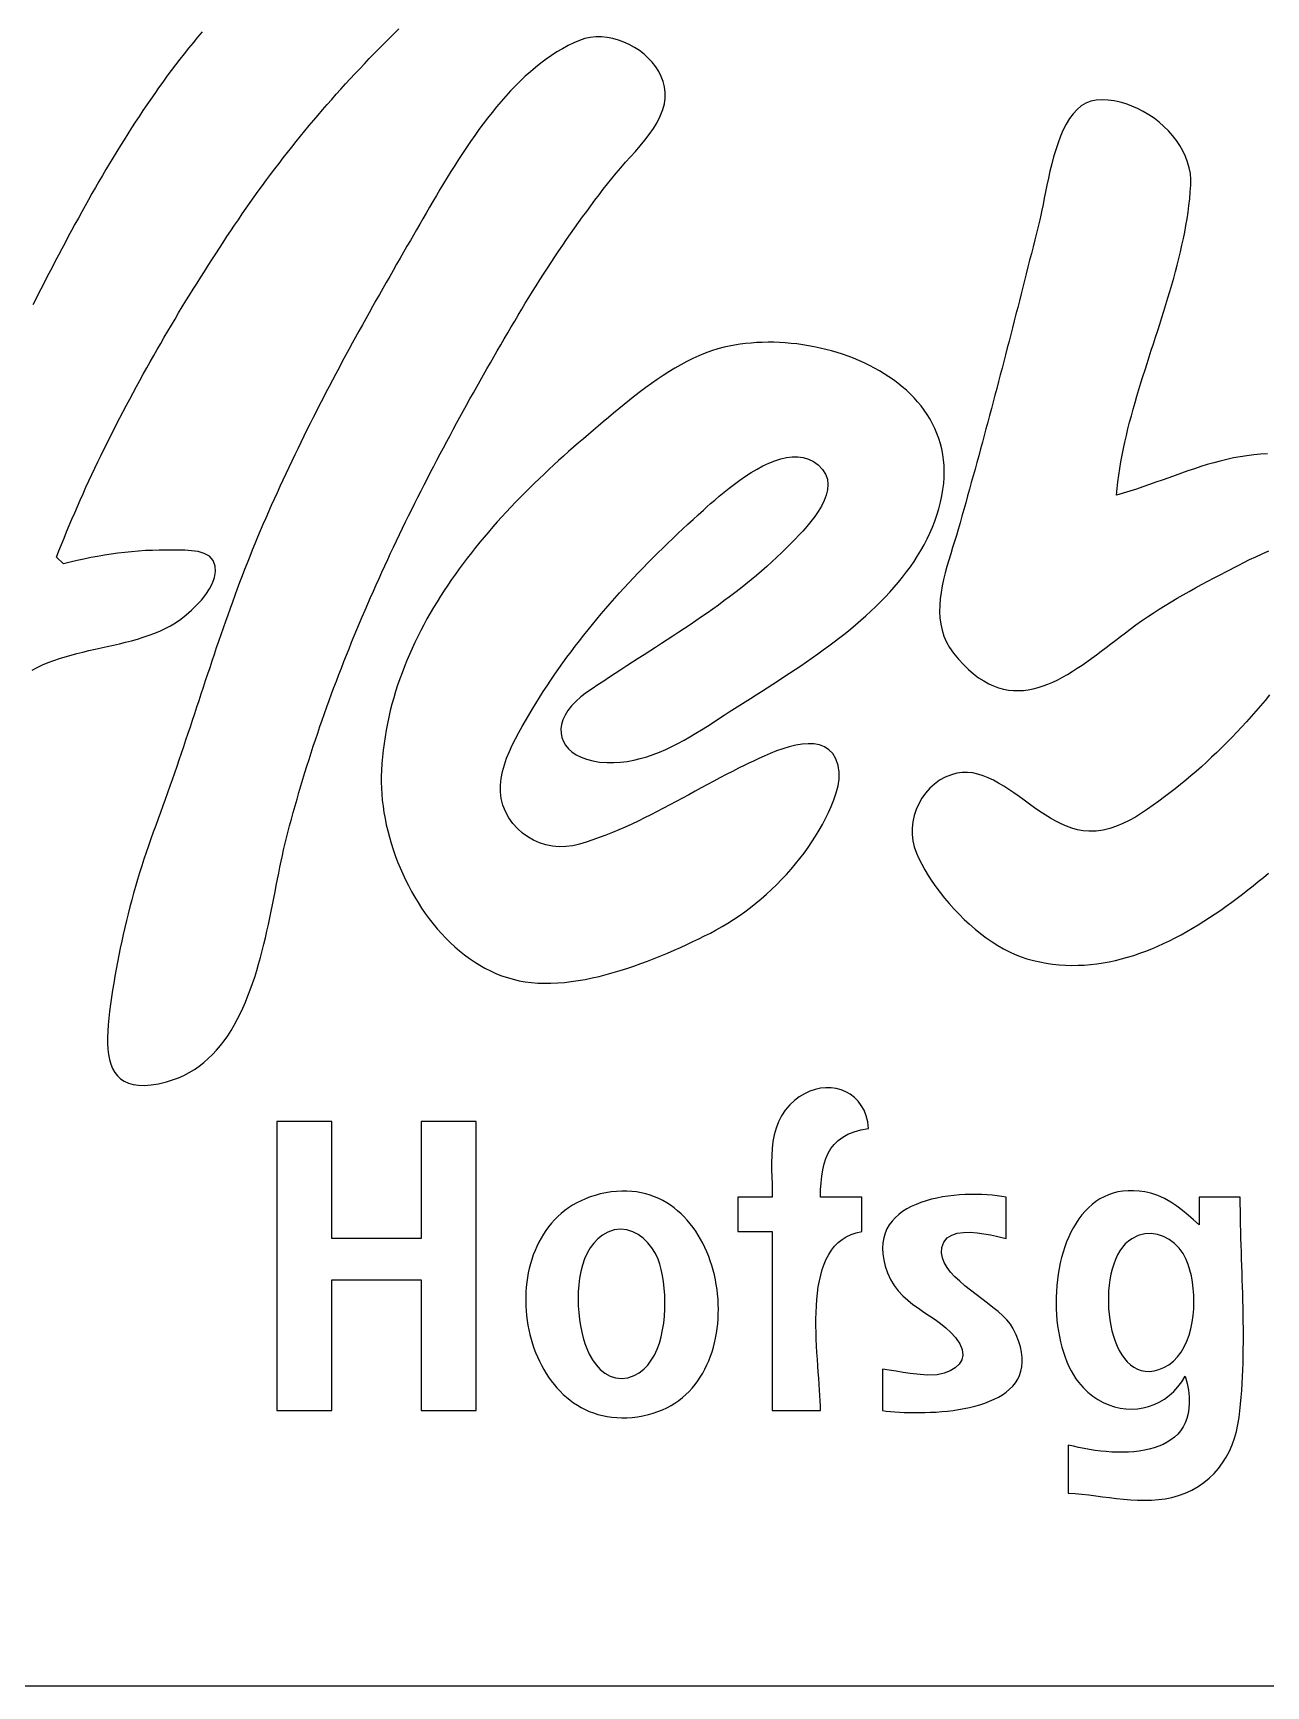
# Model space of a CAD drawing. Extents: x 0 to 818, y 0 to 502.
# Drawn here: x 335.6 to 514.7, y 0 to 240.1 of the extents above; entities that cross this region are included whole.
import ezdxf

# ---------------------------------------------------------------- set-up
doc = ezdxf.new("R2010")
doc.units = 0
doc.layers.add('C15', color=15, linetype='CONTINUOUS')
doc.layers.add('C7', color=7, linetype='CONTINUOUS')

msp = doc.modelspace()

# ---------------------------------------------------------------- linework, layer by layer
at = {"layer": 'C15'}
for points in [[(360.1601, 240.2769), (359.4981, 239.4942), (358.8416, 238.706), (358.1907, 237.9121), (357.5461, 237.1118), (356.908, 236.3048), (356.2767, 235.4905), (355.6528, 234.6686), (355.0364, 233.8386), (354.4282, 233), (353.8446, 232.1796), (353.2664, 231.355), (352.6935, 230.5261), (352.1258, 229.6932), (351.5631, 228.8562), (351.0054, 228.0154), (350.4525, 227.1708), (349.9043, 226.3226), (349.3608, 225.4709), (348.8218, 224.6157), (348.2871, 223.7572), (347.7568, 222.8955), (347.2306, 222.0308), (346.7085, 221.1631), (346.1904, 220.2925), (345.6761, 219.4192), (345.1656, 218.5432), (344.6586, 217.6647), (344.1552, 216.7838), (343.6552, 215.9007), (343.1585, 215.0153), (342.665, 214.1279), (342.1746, 213.2385), (341.6872, 212.3473), (341.2026, 211.4543), (340.7207, 210.5598), (340.2415, 209.6637), (339.7648, 208.7662), (339.2906, 207.8675), (338.8187, 206.9676), (338.3489, 206.0666), (337.8813, 205.1647), (337.4156, 204.262), (336.9518, 203.3586), (336.4897, 202.4545), (336.0293, 201.55), (335.5705, 200.6451)], [(362.0794, 162.682), (361.7742, 163.5102), (361.2135, 164.1117), (360.46, 164.5227), (359.5765, 164.7796), (358.6258, 164.919), (357.6709, 164.9771), (356.7744, 164.9904), (355.9992, 164.9953), (354.9668, 165.0049), (353.943, 164.9956), (352.927, 164.9676), (351.9177, 164.9211), (350.9142, 164.8563), (349.9157, 164.7735), (348.9212, 164.6728), (347.9298, 164.5545), (346.9406, 164.4188), (345.9527, 164.2659), (344.965, 164.096), (343.9769, 163.9094), (342.9872, 163.7063), (341.9951, 163.4869), (340.9996, 163.2513), (340, 163), (339, 164), (339.3591, 164.9178), (339.7246, 165.8365), (340.0964, 166.7557), (340.4742, 167.6756), (340.8581, 168.5958), (341.248, 169.5165), (341.6437, 170.4373), (342.045, 171.3584), (342.452, 172.2795), (342.8645, 173.2005), (343.2824, 174.1214), (343.7056, 175.0421), (344.134, 175.9624), (344.5675, 176.8823), (345.006, 177.8017), (345.4493, 178.7204), (345.8974, 179.6384), (346.3502, 180.5555), (346.8075, 181.4718), (347.2693, 182.3869), (347.7355, 183.301), (348.2059, 184.2138), (348.6804, 185.1253), (349.159, 186.0354), (349.6415, 186.9439), (350.1278, 187.8508), (350.6179, 188.756), (351.1116, 189.6594), (351.6088, 190.5608), (352.1094, 191.4603), (352.6133, 192.3576), (353.1204, 193.2527), (353.6306, 194.1454), (354.1438, 195.0358), (354.6598, 195.9236), (355.1787, 196.8089), (355.7002, 197.6914), (356.2243, 198.5711), (356.7508, 199.4479), (357.2798, 200.3216), (357.8109, 201.1923), (358.3442, 202.0598), (358.8796, 202.9239), (359.4169, 203.7847), (359.956, 204.6419), (360.4969, 205.4956), (361.0393, 206.3455), (361.5833, 207.1917), (362.1288, 208.0339), (362.6755, 208.8722), (363.2234, 209.7063), (363.7724, 210.5363), (364.3225, 211.3619), (364.8734, 212.1832), (365.4251, 213), (365.9965, 213.8376), (366.5722, 214.6709), (367.1522, 215.4997), (367.7365, 216.3242), (368.3251, 217.1443), (368.918, 217.9602), (369.5152, 218.7719), (370.1166, 219.5794), (370.7224, 220.3828), (371.3325, 221.1821), (371.9469, 221.9775), (372.5657, 222.7689), (373.1887, 223.5564), (373.8161, 224.34), (374.4478, 225.1198), (375.0839, 225.8959), (375.7243, 226.6683), (376.3691, 227.437), (377.0182, 228.2021), (377.6717, 228.9637), (378.3295, 229.7218), (378.9917, 230.4764), (379.6583, 231.2276), (380.3293, 231.9755), (381.0046, 232.7201), (381.6843, 233.4615), (382.3684, 234.1996), (383.0569, 234.9346), (383.7498, 235.6666), (384.4472, 236.3954), (385.1489, 237.1213), (385.855, 237.8443), (386.5656, 238.5644), (387.2805, 239.2816), (388, 239.9961), (388.7252, 240.7076)], [(415, 239.0463), (414.1573, 238.6848), (413.3271, 238.2839), (412.509, 237.8449), (411.7031, 237.3694), (410.9092, 236.859), (410.1273, 236.3153), (409.3572, 235.7399), (408.5989, 235.1343), (407.8523, 234.5001), (407.1173, 233.8389), (406.3937, 233.1523), (405.6816, 232.4418), (404.9807, 231.7091), (404.2911, 230.9556), (403.6126, 230.183), (402.9451, 229.3928), (402.2886, 228.5867), (401.6429, 227.7662), (401.0079, 226.9328), (400.3836, 226.0882), (399.7699, 225.2339), (399.1667, 224.3716), (398.5738, 223.5027), (397.9912, 222.6288), (397.4188, 221.7516), (396.8565, 220.8726), (396.3043, 219.9934), (395.7619, 219.1156), (395.2294, 218.2407), (394.7066, 217.3703), (394.1934, 216.506), (393.6898, 215.6493), (393.1957, 214.8019), (392.7109, 213.9654), (392.2354, 213.1412), (391.7691, 212.331), (391.3118, 211.5363), (390.8636, 210.7588), (390.4243, 210), (389.9203, 209.1312), (389.4169, 208.2611), (388.9139, 207.3897), (388.4116, 206.517), (387.9099, 205.6429), (387.409, 204.7676), (386.909, 203.8909), (386.41, 203.013), (385.912, 202.1337), (385.4151, 201.2532), (384.9194, 200.3713), (384.425, 199.4881), (383.932, 198.6037), (383.4405, 197.718), (382.9505, 196.831), (382.4622, 195.9427), (381.9756, 195.0531), (381.4908, 194.1623), (381.0079, 193.2702), (380.527, 192.3768), (380.0482, 191.4822), (379.5716, 190.5862), (379.0972, 189.6891), (378.6251, 188.7906), (378.1554, 187.891), (377.6883, 186.99), (377.2237, 186.0878), (376.7618, 185.1844), (376.3027, 184.2798), (375.8464, 183.3738), (375.3931, 182.4667), (374.9427, 181.5583), (374.4955, 180.6487), (374.0515, 179.7379), (373.6108, 178.8258), (373.1734, 177.9125), (372.7395, 176.998), (372.3091, 176.0823), (371.8824, 175.1654), (371.4593, 174.2472), (371.0401, 173.3279), (370.6247, 172.4073), (370.2133, 171.4856), (369.806, 170.5626), (369.4028, 169.6385), (369.0039, 168.7132), (368.6092, 167.7866), (368.219, 166.8589), (367.8332, 165.93), (367.4521, 165), (367.074, 164.0636), (366.7011, 163.1253), (366.3332, 162.1852), (365.9701, 161.2434), (365.6114, 160.2999), (365.2571, 159.3549), (364.9069, 158.4083), (364.5604, 157.4604), (364.2176, 156.5111), (363.8782, 155.5606), (363.5419, 154.609), (363.2085, 153.6563), (362.8778, 152.7026), (362.5496, 151.748), (362.2236, 150.7926), (361.8996, 149.8365), (361.5774, 148.8797), (361.2567, 147.9224), (360.9373, 146.9646), (360.619, 146.0064), (360.3016, 145.048), (359.9847, 144.0893), (359.6683, 143.1304), (359.352, 142.1716), (359.0357, 141.2127), (358.719, 140.254), (358.4019, 139.2955), (358.0839, 138.3373), (357.765, 137.3794), (357.4449, 136.422), (357.1233, 135.4652), (356.8001, 134.5089), (356.475, 133.5534), (356.1477, 132.5987), (355.818, 131.6449), (355.4858, 130.6921), (355.1507, 129.7402), (354.8126, 128.7896), (354.4712, 127.8401), (354.1263, 126.892), (353.7777, 125.9452), (353.4251, 125), (353.063, 124.0232), (352.7099, 123.0451), (352.3657, 122.0656), (352.0305, 121.0847), (351.7041, 120.1024), (351.3866, 119.1185), (351.0779, 118.133), (350.7781, 117.1459), (350.487, 116.1571), (350.2047, 115.1665), (349.9311, 114.1741), (349.6662, 113.1798), (349.4099, 112.1835), (349.1623, 111.1853), (348.9234, 110.185), (348.693, 109.1826), (348.4712, 108.178), (348.2579, 107.1712), (348.0532, 106.1621), (347.8569, 105.1507), (347.6691, 104.1368), (347.4897, 103.1205), (347.3187, 102.1017), (347.1561, 101.0803), (347.0018, 100.0562), (346.8559, 99.0295), (346.7183, 98), (346.6003, 97.0149), (346.5071, 96.053), (346.4427, 95.1185), (346.4113, 94.2155), (346.4172, 93.3483), (346.4646, 92.5211), (346.5576, 91.738), (346.7004, 91.0032), (346.8973, 90.3211), (347.1523, 89.6957), (347.4698, 89.1313), (347.8539, 88.632), (348.3088, 88.2021), (348.8387, 87.8458), (349.4478, 87.5673), (350.1402, 87.3707), (350.9202, 87.2603), (351.792, 87.2403), (352.7598, 87.3149), (353.8277, 87.4882), (355, 87.7646), (355.8754, 88.0291), (356.7153, 88.3417), (357.5207, 88.7005), (358.2925, 89.104), (359.0316, 89.5505), (359.7389, 90.0381), (360.4154, 90.5652), (361.0619, 91.13), (361.6795, 91.731), (362.269, 92.3664), (362.8313, 93.0344), (363.3673, 93.7333), (363.8781, 94.4616), (364.3644, 95.2173), (364.8273, 95.9989), (365.2677, 96.8047), (365.6864, 97.6329), (366.0844, 98.4818), (366.4626, 99.3497), (366.822, 100.2349), (367.1634, 101.1358), (367.4878, 102.0505), (367.7961, 102.9774), (368.0893, 103.9148), (368.3682, 104.861), (368.6338, 105.8142), (368.8869, 106.7729), (369.1286, 107.7351), (369.3597, 108.6994), (369.5812, 109.6638), (369.794, 110.6268), (369.999, 111.5867), (370.1971, 112.5416), (370.3893, 113.49), (370.5764, 114.4301), (370.7594, 115.3602), (370.9393, 116.2787), (371.1169, 117.1837), (371.2931, 118.0735), (371.4689, 118.9466), (371.6453, 119.8012), (371.823, 120.6355), (372.0032, 121.4478), (372.1866, 122.2366), (372.3742, 123), (372.6235, 123.9736), (372.878, 124.946), (373.1375, 125.9169), (373.4021, 126.8864), (373.6716, 127.8546), (373.946, 128.8213), (374.2253, 129.7867), (374.5094, 130.7507), (374.7983, 131.7134), (375.0919, 132.6746), (375.3902, 133.6344), (375.6932, 134.5929), (376.0007, 135.55), (376.3127, 136.5057), (376.6293, 137.4601), (376.9503, 138.413), (377.2757, 139.3646), (377.6054, 140.3148), (377.9395, 141.2636), (378.2778, 142.211), (378.6203, 143.1571), (378.9669, 144.1018), (379.3177, 145.0451), (379.6725, 145.987), (380.0314, 146.9275), (380.3942, 147.8667), (380.7609, 148.8045), (381.1315, 149.7409), (381.506, 150.676), (381.8842, 151.6097), (382.2661, 152.542), (382.6518, 153.4729), (383.041, 154.4025), (383.4339, 155.3306), (383.8303, 156.2575), (384.2302, 157.1829), (384.6335, 158.107), (385.0403, 159.0297), (385.4504, 159.951), (385.8637, 160.871), (386.2804, 161.7896), (386.7003, 162.7068), (387.1233, 163.6226), (387.5494, 164.5371), (387.9786, 165.4502), (388.4109, 166.362), (388.8461, 167.2724), (389.2842, 168.1814), (389.7252, 169.0891), (390.169, 169.9953), (390.6156, 170.9003), (391.065, 171.8038), (391.517, 172.706), (391.9717, 173.6069), (392.4289, 174.5063), (392.8887, 175.4044), (393.3511, 176.3012), (393.8158, 177.1966), (394.283, 178.0906), (394.7525, 178.9832), (395.2243, 179.8745), (395.6984, 180.7645), (396.1747, 181.6531), (396.6532, 182.5403), (397.1337, 183.4261), (397.6164, 184.3107), (398.1011, 185.1938), (398.5877, 186.0756), (399.0763, 186.956), (399.5667, 187.8351), (400.059, 188.7128), (400.5531, 189.5892), (401.0489, 190.4642), (401.5464, 191.3378), (402.0456, 192.2101), (402.5463, 193.0811), (403.0486, 193.9507), (403.5524, 194.8189), (404.0577, 195.6858), (404.5643, 196.5513), (405.0723, 197.4155), (405.5817, 198.2783), (406.0922, 199.1398), (406.6041, 200), (407.1182, 200.8566), (407.6379, 201.7111), (408.1632, 202.5633), (408.6938, 203.4133), (409.2297, 204.2609), (409.7709, 205.106), (410.3171, 205.9485), (410.8683, 206.7884), (411.4244, 207.6254), (411.9853, 208.4596), (412.5509, 209.2909), (413.1211, 210.119), (413.6958, 210.944), (414.2749, 211.7658), (414.8583, 212.5842), (415.4459, 213.3992), (416.0376, 214.2107), (416.6333, 215.0185), (417.2329, 215.8226), (417.8362, 216.6229), (418.4433, 217.4193), (419.054, 218.2117), (419.6682, 219), (420.3035, 219.7798), (420.9772, 220.559), (421.677, 221.3406), (422.3904, 222.1278), (423.105, 222.9237), (423.8084, 223.7314), (424.4881, 224.554), (425.1318, 225.3947), (425.7271, 226.2565), (426.2614, 227.1426), (426.7225, 228.056), (427.098, 229)], [(427.0979, 229), (427.3268, 229.8411), (427.4401, 230.6717), (427.4444, 231.4878), (427.3465, 232.2858), (427.153, 233.062), (426.8707, 233.8127), (426.5063, 234.534), (426.0665, 235.2223), (425.5581, 235.8738), (424.9878, 236.4849), (424.3623, 237.0517), (423.6884, 237.5706), (422.9727, 238.0378), (422.222, 238.4495), (421.443, 238.8021), (420.6425, 239.0919), (419.8271, 239.315), (419.0036, 239.4678), (418.1788, 239.5466), (417.3593, 239.5475), (416.5518, 239.4669), (415.7631, 239.3011), (415, 239.0463)], [(490.0547, 230.3564), (489.2809, 230.2135), (488.563, 229.9353), (487.8983, 229.5329), (487.2841, 229.0173), (486.7178, 228.3996), (486.1969, 227.6909), (485.7186, 226.9022), (485.2804, 226.0446), (484.8795, 225.1292), (484.5134, 224.1669), (484.1795, 223.169), (483.875, 222.1464), (483.5974, 221.1103), (483.344, 220.0716), (483.1122, 219.0415), (482.8994, 218.031), (482.7029, 217.0512), (482.5202, 216.1132), (482.3484, 215.228), (482.1852, 214.4067), (482.0277, 213.6603), (481.8734, 213), (481.6277, 212.0189), (481.3817, 211.0378), (481.1355, 210.0568), (480.889, 209.0757), (480.6422, 208.0947), (480.395, 207.1138), (480.1475, 206.1328), (479.8996, 205.1519), (479.6513, 204.1711), (479.4026, 203.1904), (479.1535, 202.2097), (478.9039, 201.2291), (478.6538, 200.2486), (478.4033, 199.2682), (478.1522, 198.2879), (477.9006, 197.3078), (477.6484, 196.3277), (477.3956, 195.3478), (477.1423, 194.3681), (476.8883, 193.3885), (476.6337, 192.409), (476.3784, 191.4297), (476.1224, 190.4506), (475.8658, 189.4717), (475.6084, 188.493), (475.3502, 187.5145), (475.0913, 186.5362), (474.8317, 185.5581), (474.5712, 184.5803), (474.3099, 183.6026), (474.0477, 182.6253), (473.7847, 181.6482), (473.5208, 180.6713), (473.256, 179.6947), (472.9902, 178.7184), (472.7235, 177.7424), (472.4559, 176.7667), (472.1872, 175.7913), (471.9176, 174.8162), (471.6469, 173.8414), (471.3751, 172.8669), (471.1023, 171.8928), (470.8284, 170.9191), (470.5534, 169.9457), (470.2773, 168.9726), (470, 168), (469.7488, 167.1471), (469.4806, 166.2733), (469.202, 165.3814), (468.9198, 164.4741), (468.6405, 163.5539), (468.3707, 162.6236), (468.1172, 161.6859), (467.8865, 160.7435), (467.6853, 159.799), (467.5203, 158.8552), (467.398, 157.9147), (467.3251, 156.9802), (467.3083, 156.0544), (467.3542, 155.14), (467.4694, 154.2396), (467.6606, 153.3561), (467.9344, 152.492), (468.2974, 151.65), (468.7564, 150.8328), (469.3179, 150.0432), (470.0545, 149.1585), (470.7895, 148.3616), (471.5227, 147.6497), (472.2543, 147.0201), (472.9842, 146.4699), (473.7125, 145.9962), (474.4392, 145.5964), (475.1645, 145.2676), (475.8882, 145.007), (476.6105, 144.8119), (477.3313, 144.6793), (478.0508, 144.6065), (478.7689, 144.5908), (479.4858, 144.6292), (480.2013, 144.7191), (480.9156, 144.8576), (481.6288, 145.0418), (482.3407, 145.2691), (483.0516, 145.5366), (483.7613, 145.8415), (484.4701, 146.181), (485.1778, 146.5523), (485.8845, 146.9526), (486.5903, 147.3791), (487.2952, 147.829), (487.9992, 148.2995), (488.7024, 148.7878), (489.4048, 149.2911), (490.1064, 149.8066), (490.8074, 150.3315), (491.5076, 150.8631), (492.2072, 151.3984), (492.9062, 151.9347), (493.6046, 152.4692), (494.3025, 152.9991), (495, 153.5216), (495.826, 154.1247), (496.6605, 154.7141), (497.5031, 155.2904), (498.3533, 155.8542), (499.2108, 156.4063), (500.0752, 156.9472), (500.9459, 157.4777), (501.8225, 157.9984), (502.7048, 158.5099), (503.5921, 159.013), (504.4841, 159.5083), (505.3805, 159.9965), (506.2806, 160.4782), (507.1842, 160.9541), (508.0908, 161.4248), (509, 161.8912), (509.4967, 162.1479), (510.0912, 162.4585), (510.7729, 162.8132), (511.5312, 163.2022), (512.3557, 163.6156), (513.2357, 164.0438), (514.1607, 164.4769), (515.1202, 164.9053)], [(503.807, 218), (503.8171, 218.857), (503.7407, 219.7082), (503.5823, 220.5502), (503.3463, 221.3797), (503.0372, 222.1933), (502.6594, 222.9878), (502.2174, 223.7598), (501.7156, 224.5061), (501.1586, 225.2233), (500.5508, 225.9081), (499.8966, 226.5572), (499.2006, 227.1673), (498.4671, 227.735), (497.7006, 228.2572), (496.9056, 228.7303), (496.0866, 229.1513), (495.248, 229.5166), (494.3942, 229.8231), (493.5298, 230.0674), (492.6592, 230.2461), (491.7868, 230.3561), (490.9172, 230.3939), (490.0548, 230.3564)], [(493, 173), (493.0942, 173.9682), (493.207, 174.9347), (493.3377, 175.8995), (493.4853, 176.8628), (493.649, 177.8246), (493.828, 178.7851), (494.0214, 179.7442), (494.2283, 180.7021), (494.4479, 181.6589), (494.6793, 182.6146), (494.9218, 183.5694), (495.1744, 184.5232), (495.4363, 185.4763), (495.7067, 186.4286), (495.9847, 187.3803), (496.2694, 188.3315), (496.56, 189.2822), (496.8556, 190.2325), (497.1555, 191.1825), (497.4587, 192.1322), (497.7644, 193.0819), (498.0718, 194.0315), (498.38, 194.9811), (498.6881, 195.9309), (498.9953, 196.8808), (499.3008, 197.831), (499.6037, 198.7816), (499.9031, 199.7327), (500.1983, 200.6843), (500.4883, 201.6365), (500.7722, 202.5894), (501.0494, 203.5431), (501.3188, 204.4977), (501.5797, 205.4532), (501.8312, 206.4098), (502.0725, 207.3675), (502.3027, 208.3263), (502.5209, 209.2865), (502.7263, 210.2481), (502.9181, 211.2111), (503.0954, 212.1756), (503.2573, 213.1418), (503.403, 214.1097), (503.5317, 215.0794), (503.6425, 216.0509), (503.7346, 217.0244), (503.8071, 218)], [(467.1959, 171), (467.4471, 171.9505), (467.6489, 172.8832), (467.8024, 173.7981), (467.9085, 174.695), (467.9687, 175.5739), (467.9839, 176.4346), (467.9553, 177.2772), (467.884, 178.1015), (467.7713, 178.9075), (467.6182, 179.6951), (467.4259, 180.4641), (467.1955, 181.2146), (466.9282, 181.9464), (466.6252, 182.6595), (466.2875, 183.3537), (465.9163, 184.029), (465.5128, 184.6854), (465.0781, 185.3227), (464.6134, 185.9409), (464.1197, 186.5398), (463.5983, 187.1195), (463.0503, 187.6798), (462.4768, 188.2206), (461.879, 188.7419), (461.258, 189.2435), (460.615, 189.7255), (459.9511, 190.1877), (459.2674, 190.6301), (458.5652, 191.0525), (457.8455, 191.455), (457.1094, 191.8373), (456.3583, 192.1995), (455.5931, 192.5414), (454.815, 192.863), (454.0252, 193.1642), (453.2248, 193.4449), (452.415, 193.705), (451.5969, 193.9445), (450.7717, 194.1633), (449.9404, 194.3613), (449.1043, 194.5384), (448.2644, 194.6945), (447.422, 194.8296), (446.5782, 194.9436), (445.7341, 195.0364), (444.8909, 195.1079), (444.0497, 195.158), (443.2116, 195.1867), (442.3778, 195.1939), (441.5495, 195.1795), (440.7278, 195.1434), (439.9138, 195.0856), (439.1087, 195.006), (438.3136, 194.9044), (437.5297, 194.7808), (436.7581, 194.6352), (436, 194.4675)], [(436, 194.4676), (435.075, 194.2235), (434.1583, 193.9358), (433.2499, 193.607), (432.3499, 193.2397), (431.4584, 192.8365), (430.5756, 192.4), (429.7015, 191.9328), (428.8363, 191.4376), (427.9801, 190.9168), (427.133, 190.3732), (426.2951, 189.8093), (425.4665, 189.2278), (424.6473, 188.6312), (423.8377, 188.0222), (423.0378, 187.4033), (422.2476, 186.7771), (421.4674, 186.1464), (420.6971, 185.5136), (419.937, 184.8814), (419.1871, 184.2523), (418.4476, 183.6291), (417.7185, 183.0142), (417, 182.4104), (416.2759, 181.8007), (415.5526, 181.1852), (414.8304, 180.5638), (414.1095, 179.9365), (413.3903, 179.3033), (412.6732, 178.6642), (411.9585, 178.0192), (411.2465, 177.3683), (410.5376, 176.7114), (409.8321, 176.0485), (409.1303, 175.3797), (408.4326, 174.7048), (407.7393, 174.024), (407.0507, 173.3371), (406.3673, 172.6441), (405.6893, 171.9452), (405.017, 171.2401), (404.3509, 170.529), (403.6912, 169.8118), (403.0383, 169.0884), (402.3925, 168.3589), (401.7541, 167.6233), (401.1236, 166.8816), (400.5012, 166.1336), (399.8872, 165.3795), (399.2821, 164.6192), (398.6861, 163.8527), (398.0995, 163.0799), (397.5228, 162.301), (396.9563, 161.5157), (396.4002, 160.7242), (395.855, 159.9264), (395.3209, 159.1223), (394.7984, 158.3119), (394.2877, 157.4952), (393.7891, 156.6721), (393.3031, 155.8427), (392.83, 155.0069), (392.37, 154.1647), (391.9236, 153.3161), (391.491, 152.4611), (391.0727, 151.5997), (390.6689, 150.7319), (390.28, 149.8576), (389.9062, 148.9768), (389.5481, 148.0895), (389.2059, 147.1958), (388.8798, 146.2955), (388.5704, 145.3887), (388.2778, 144.4754), (388.0025, 143.5555), (387.7448, 142.629), (387.505, 141.696), (387.2835, 140.7563), (387.0806, 139.8101), (386.8966, 138.8572), (386.7318, 137.8977), (386.5867, 136.9315), (386.4615, 135.9586), (386.3566, 134.9791), (386.2724, 133.9929), (386.2091, 133), (386.179, 132.1575), (386.1771, 131.3034), (386.203, 130.4389), (386.2564, 129.5654), (386.337, 128.6842), (386.4444, 127.7965), (386.5783, 126.9038), (386.7384, 126.0072), (386.9243, 125.1082), (387.1356, 124.2081), (387.3722, 123.308), (387.6335, 122.4095), (387.9194, 121.5137), (388.2294, 120.622), (388.5632, 119.7358), (388.9205, 118.8562), (389.301, 117.9847), (389.7043, 117.1226), (390.13, 116.2711), (390.578, 115.4316), (391.0477, 114.6053), (391.5389, 113.7937), (392.0513, 112.998), (392.5845, 112.2195), (393.1382, 111.4596), (393.7121, 110.7195), (394.3057, 110.0006), (394.9189, 109.3042), (395.5512, 108.6316), (396.2023, 107.9841), (396.8719, 107.363), (397.5596, 106.7696), (398.2652, 106.2053), (398.9882, 105.6714), (399.7284, 105.1692), (400.4854, 104.6999), (401.2589, 104.265), (402.0485, 103.8657), (402.8539, 103.5033), (403.6749, 103.1791), (404.5109, 102.8946), (405.3618, 102.6509), (406.2271, 102.4494), (407.1066, 102.2913), (408, 102.1782), (408.9341, 102.1062), (409.8833, 102.0751), (410.8459, 102.083), (411.8206, 102.1282), (412.8056, 102.2089), (413.7996, 102.3234), (414.8009, 102.4698), (415.808, 102.6464), (416.8193, 102.8514), (417.8334, 103.083), (418.8487, 103.3395), (419.8636, 103.6191), (420.8767, 103.92), (421.8863, 104.2405), (422.891, 104.5787), (423.8892, 104.9329), (424.8793, 105.3013), (425.8598, 105.6822), (426.8293, 106.0737), (427.786, 106.4741), (428.7286, 106.8817), (429.6555, 107.2946), (430.5651, 107.7111), (431.4558, 108.1293), (432.3263, 108.5476), (433.1748, 108.9642), (434, 109.3773), (434.8538, 109.8244), (435.7022, 110.3), (436.5441, 110.8032), (437.3784, 111.333), (438.2039, 111.8883), (439.0196, 112.4683), (439.8242, 113.0719), (440.6167, 113.6982), (441.3959, 114.3462), (442.1606, 115.0148), (442.9099, 115.7032), (443.6425, 116.4103), (444.3572, 117.1351), (445.0531, 117.8767), (445.7289, 118.6342), (446.3835, 119.4064), (447.0158, 120.1924), (447.6246, 120.9914), (448.2089, 121.8022), (448.7675, 122.6239), (449.2992, 123.4555), (449.803, 124.296), (450.2777, 125.1445), (450.7222, 126), (451.145, 126.8619), (451.5665, 127.7795), (451.9601, 128.7398), (452.299, 129.7301), (452.5567, 130.7376), (452.7065, 131.7493), (452.7218, 132.7525), (452.5759, 133.7344), (452.2423, 134.6821)], [(452.2422, 134.682), (451.7895, 135.4314), (451.232, 136.0087), (450.5823, 136.4283), (449.8534, 136.7044), (449.058, 136.8514), (448.209, 136.8834), (447.3192, 136.8149), (446.4014, 136.66), (445.4686, 136.4332), (444.5334, 136.1486), (443.6087, 135.8206), (442.7073, 135.4635), (441.8422, 135.0916), (441.0261, 134.7191), (440.2717, 134.3604), (439.5921, 134.0298), (439, 133.7415), (438.0998, 133.3011), (437.1991, 132.8487), (436.2975, 132.3859), (435.395, 131.9142), (434.4914, 131.4349), (433.5866, 130.9497), (432.6804, 130.46), (431.7726, 129.9673), (430.8632, 129.4731), (429.9519, 128.9788), (429.0387, 128.4861), (428.1233, 127.9963), (427.2056, 127.511), (426.2855, 127.0316), (425.3628, 126.5597), (424.4374, 126.0967), (423.5091, 125.6441), (422.5777, 125.2035), (421.6432, 124.7763), (420.7053, 124.364), (419.764, 123.9681), (418.8191, 123.5901), (417.8703, 123.2315), (416.9177, 122.8938), (415.9609, 122.5784), (415, 122.287), (414.013, 122.0568), (413.024, 121.9347), (412.0408, 121.9183), (411.0709, 122.0051), (410.1223, 122.1928), (409.2024, 122.4791), (408.3191, 122.8616), (407.4801, 123.3378), (406.693, 123.9055), (405.9655, 124.5622), (405.3055, 125.3057), (404.7205, 126.1334), (404.2183, 127.0432), (403.8494, 127.9684), (403.6159, 128.9148), (403.5063, 129.8777), (403.5088, 130.8522), (403.6117, 131.8338), (403.8036, 132.8178), (404.0726, 133.7993), (404.4071, 134.7737), (404.7955, 135.7363), (405.2262, 136.6823), (405.6874, 137.6071), (406.1675, 138.506), (406.6549, 139.3743), (407.1379, 140.2071), (407.6049, 141), (408.125, 141.8711), (408.6535, 142.7356), (409.1903, 143.5938), (409.7351, 144.4455), (410.2879, 145.2909), (410.8486, 146.1301), (411.4171, 146.9632), (411.9932, 147.7902), (412.5768, 148.6111), (413.1678, 149.4262), (413.7661, 150.2354), (414.3715, 151.0388), (414.984, 151.8366), (415.6034, 152.6287), (416.2297, 153.4152), (416.8626, 154.1963), (417.5022, 154.972), (418.1482, 155.7424), (418.8005, 156.5075), (419.4591, 157.2675), (420.1238, 158.0224), (420.7944, 158.7723), (421.471, 159.5172), (422.1533, 160.2573), (422.8413, 160.9925), (423.5348, 161.7231), (424.2337, 162.449), (424.9379, 163.1704), (425.6473, 163.8873), (426.3617, 164.5998), (427.0811, 165.3079), (427.8053, 166.0118), (428.5342, 166.7115), (429.2677, 167.4071), (430.0057, 168.0987), (430.748, 168.7863), (431.4946, 169.4701), (432.2453, 170.15), (433, 170.8263), (433.4924, 171.2651), (434.0427, 171.7521), (434.6459, 172.278), (435.2972, 172.8336), (435.9916, 173.4097), (436.7243, 173.9969), (437.4904, 174.5861), (438.2849, 175.1681), (439.1031, 175.7335), (439.94, 176.2733), (440.7907, 176.778), (441.6504, 177.2386), (442.5141, 177.6457), (443.3769, 177.9901), (444.234, 178.2627), (445.0805, 178.4541), (445.9115, 178.5551), (446.7221, 178.5564), (447.5074, 178.449), (448.2626, 178.2234), (448.9826, 177.8705), (449.6628, 177.3811), (450.3042, 176.7218), (450.7439, 176.0235), (450.9998, 175.2931), (451.0901, 174.5378), (451.0328, 173.7645), (450.8459, 172.9803), (450.5476, 172.1923), (450.156, 171.4074), (449.689, 170.6328), (449.1647, 169.8755), (448.6013, 169.1426), (448.0168, 168.441), (447.4293, 167.7778), (446.8569, 167.1602), (446.3175, 166.595), (445.8294, 166.0895), (445.1236, 165.3696), (444.4077, 164.6629), (443.6821, 163.9687), (442.9472, 163.2867), (442.2034, 162.6163), (441.4511, 161.957), (440.6907, 161.3083), (439.9225, 160.6697), (439.1469, 160.0408), (438.3644, 159.4209), (437.5753, 158.8097), (436.78, 158.2065), (435.9788, 157.611), (435.1723, 157.0226), (434.3607, 156.4409), (433.5445, 155.8652), (432.724, 155.2952), (431.8997, 154.7302), (431.0719, 154.1699), (430.241, 153.6137), (429.4074, 153.0611), (428.5714, 152.5116), (427.7336, 151.9648), (426.8942, 151.4201), (426.0537, 150.877), (425.2124, 150.335), (424.3707, 149.7936), (423.5291, 149.2523), (422.6879, 148.7107), (421.8474, 148.1682), (421.0082, 147.6243), (420.1705, 147.0785), (419.3347, 146.5303), (418.5013, 145.9793), (417.6707, 145.4249), (416.8432, 144.8666), (416.0192, 144.304), (415.1755, 143.6747), (414.4421, 143.0261), (413.8178, 142.3636), (413.3018, 141.6924), (412.8932, 141.018), (412.5909, 140.3457), (412.394, 139.6807), (412.3017, 139.0285), (412.3129, 138.3943), (412.4267, 137.7834), (412.6421, 137.2013), (412.9583, 136.6533), (413.3743, 136.1446), (413.8891, 135.6806), (414.5018, 135.2666), (415.2114, 134.9081), (416.0171, 134.6102), (416.9178, 134.3784), (417.9126, 134.2179), (419.0007, 134.1342), (419.9849, 134.1294), (420.9599, 134.1883), (421.9256, 134.3069), (422.8819, 134.4812), (423.8285, 134.7069), (424.7655, 134.9802), (425.6926, 135.2968), (426.6097, 135.6527), (427.5166, 136.044), (428.4133, 136.4664), (429.2997, 136.9159), (430.1754, 137.3884), (431.0406, 137.88), (431.8949, 138.3864), (432.7383, 138.9037), (433.5707, 139.4278), (434.3918, 139.9546), (435.2016, 140.48), (436, 141), (436.7482, 141.4847), (437.5079, 141.9731), (438.2781, 142.4654), (439.0578, 142.9619), (439.846, 143.4627), (440.6417, 143.9682), (441.4439, 144.4786), (442.2516, 144.9942), (443.0639, 145.5152), (443.8796, 146.0419), (444.6979, 146.5746), (445.5178, 147.1135), (446.3381, 147.6589), (447.1581, 148.2111), (447.9765, 148.7703), (448.7925, 149.3367), (449.6051, 149.9106), (450.4132, 150.4924), (451.2159, 151.0821), (452.0122, 151.6802), (452.801, 152.2869), (453.5814, 152.9024), (454.3524, 153.5269), (455.113, 154.1609), (455.8621, 154.8044), (456.5989, 155.4578), (457.3223, 156.1213), (458.0312, 156.7953), (458.7248, 157.4798), (459.402, 158.1753), (460.0618, 158.882), (460.7032, 159.6001), (461.3253, 160.3299), (461.927, 161.0717), (462.5073, 161.8256), (463.0652, 162.5921), (463.5998, 163.3712), (464.1101, 164.1634), (464.595, 164.9688), (465.0535, 165.7878), (465.4848, 166.6205), (465.8877, 167.4673), (466.2612, 168.3284), (466.6044, 169.204), (466.9164, 170.0944), (467.196, 171)], [(514.9688, 178.9823), (513.9518, 178.9305), (512.9478, 178.8423), (511.9558, 178.7202), (510.9747, 178.5666), (510.0035, 178.3842), (509.0411, 178.1753), (508.0865, 177.9425), (507.1385, 177.6883), (506.1961, 177.4152), (505.2583, 177.1256), (504.324, 176.822), (503.3922, 176.507), (502.4617, 176.1831), (501.5316, 175.8527), (500.6007, 175.5183), (499.668, 175.1825), (498.7325, 174.8477), (497.7931, 174.5164), (496.8486, 174.1911), (495.8982, 173.8743), (494.9406, 173.5685), (493.9749, 173.2762), (493, 173)], [(354.9104, 153.652), (355.5709, 154.0068), (356.2928, 154.4557), (357.0544, 154.9885), (357.8339, 155.5949), (358.6098, 156.2647), (359.3602, 156.9877), (360.0635, 157.7538), (360.6981, 158.5527), (361.2421, 159.3742), (361.6739, 160.208), (361.9719, 161.0441), (362.1143, 161.8722), (362.0794, 162.6821)], [(335.4613, 147.5558), (336.2149, 147.9563), (336.9894, 148.3226), (337.7829, 148.6578), (338.5938, 148.9651), (339.4202, 149.2476), (340.2603, 149.5084), (341.1123, 149.7507), (341.9746, 149.9776), (342.8451, 150.1921), (343.7223, 150.3975), (344.6043, 150.5968), (345.4892, 150.7931), (346.3754, 150.9897), (347.261, 151.1895), (348.1442, 151.3958), (349.0233, 151.6116), (349.8964, 151.8401), (350.7618, 152.0843), (351.6177, 152.3475), (352.4623, 152.6328), (353.2939, 152.9432), (354.1105, 153.2819), (354.9105, 153.652)], [(515.2487, 143.9645), (514.5944, 143.1719), (513.9301, 142.3838), (513.2561, 141.6009), (512.5729, 140.824), (511.8811, 140.0536), (511.1809, 139.2905), (510.473, 138.5352), (509.7577, 137.7885), (509.0355, 137.0509), (508.3069, 136.3232), (507.5724, 135.606), (506.8323, 134.8999), (506.0873, 134.2057), (505.3376, 133.5239), (504.5838, 132.8553), (503.8263, 132.2004), (503.0656, 131.56), (502.3022, 130.9347), (501.5364, 130.3251), (500.7689, 129.7319), (500, 129.1558), (499.1826, 128.5529), (498.3522, 127.948), (497.5072, 127.3518), (496.646, 126.775), (495.7673, 126.2286), (494.8695, 125.7232), (493.9512, 125.2698), (493.0109, 124.8791), (492.0471, 124.5619), (491.0583, 124.3291), (490.0431, 124.1914), (489, 124.1597), (488.1703, 124.2231), (487.3519, 124.3692), (486.544, 124.5901), (485.7457, 124.8779), (484.9563, 125.2249), (484.1749, 125.6233), (483.4008, 126.0653), (482.6331, 126.5431), (481.8712, 127.0489), (481.1141, 127.5749), (480.3611, 128.1133), (479.6114, 128.6564), (478.8641, 129.1962), (478.1186, 129.7251), (477.374, 130.2352), (476.6295, 130.7187), (475.8843, 131.1678), (475.1376, 131.5748), (474.3886, 131.9318), (473.6366, 132.2311), (472.8807, 132.4648), (472.1201, 132.6252), (471.3541, 132.7044), (470.5818, 132.6947), (469.8025, 132.5882), (469.0154, 132.3773), (468.1308, 132.0187), (467.3098, 131.5641), (466.5557, 131.0224), (465.8718, 130.4026), (465.2615, 129.7137), (464.7281, 128.9647), (464.2751, 128.1644), (463.9056, 127.3221), (463.6231, 126.4465), (463.431, 125.5468), (463.3325, 124.6319), (463.331, 123.7108), (463.4299, 122.7924), (463.6324, 121.8858), (463.9421, 121), (464.3, 120.1962), (464.7067, 119.3813), (465.1595, 118.5587), (465.656, 117.7316), (466.1935, 116.9035), (466.7695, 116.0777), (467.3816, 115.2575), (468.0271, 114.4463), (468.7036, 113.6475), (469.4085, 112.8643), (470.1392, 112.1002), (470.8932, 111.3585), (471.668, 110.6426), (472.461, 109.9558), (473.2697, 109.3015), (474.0916, 108.683), (474.9241, 108.1036), (475.7647, 107.5668), (476.6108, 107.0759), (477.4599, 106.6342), (478.3095, 106.2451), (479.157, 105.9119), (480, 105.6381), (480.9376, 105.3864), (481.8726, 105.1743), (482.805, 105.001), (483.7344, 104.8655), (484.661, 104.7668), (485.5844, 104.7042), (486.5047, 104.6766), (487.4218, 104.6832), (488.3354, 104.7231), (489.2455, 104.7952), (490.152, 104.8988), (491.0548, 105.0329), (491.9537, 105.1966), (492.8487, 105.3889), (493.7396, 105.6091), (494.6263, 105.856), (495.5087, 106.1289), (496.3867, 106.4269), (497.2603, 106.7489), (498.1291, 107.0942), (498.9933, 107.4617), (499.8526, 107.8506), (500.7069, 108.2599), (501.5561, 108.6888), (502.4002, 109.1364), (503.239, 109.6016), (504.0723, 110.0837), (504.9001, 110.5816), (505.7223, 111.0946), (506.5388, 111.6216), (507.3493, 112.1617), (508.1539, 112.7141), (508.9525, 113.2778), (509.7448, 113.8519), (510.5308, 114.4356), (511.3104, 115.0278), (512.0834, 115.6276), (512.8498, 116.2343), (513.6095, 116.8468), (514.3623, 117.4642), (515.1081, 118.0856)], [(443, 71), (438, 71), (438, 66), (443, 66), (443, 40), (450, 40), (449.9911, 40.6815), (449.9661, 41.4088), (449.9276, 42.1782), (449.8782, 42.9858), (449.8204, 43.8278), (449.7568, 44.7003), (449.6899, 45.5995), (449.6223, 46.5216), (449.5565, 47.4629), (449.4951, 48.4193), (449.4408, 49.3872), (449.3959, 50.3627), (449.3631, 51.3419), (449.345, 52.3211), (449.3441, 53.2964), (449.3629, 54.2639), (449.4041, 55.22), (449.4701, 56.1607), (449.5636, 57.0822), (449.6871, 57.9806), (449.8432, 58.8523), (450.0344, 59.6932), (450.2633, 60.4997), (450.5324, 61.2678), (450.8443, 61.9938), (451.2016, 62.6739), (451.6068, 63.3041), (452.0624, 63.8807), (452.5712, 64.3999), (453.1355, 64.8577), (453.758, 65.2505), (454.4412, 65.5744), (455.1876, 65.8254), (456, 66), (456, 71), (450, 71), (450.0266, 72.0788), (450.0853, 73.1036), (450.1832, 74.0734), (450.3273, 74.9869), (450.5247, 75.8431), (450.7826, 76.6408), (451.1081, 77.3788), (451.5084, 78.056), (451.9904, 78.6714), (452.5615, 79.2237), (453.2286, 79.7118), (453.9988, 80.1346), (454.8794, 80.491), (455.8774, 80.7798), (457, 81), (456.8693, 81.9588), (456.6421, 82.8355), (456.326, 83.6293), (455.9288, 84.3394), (455.4583, 84.9649), (454.9223, 85.5052), (454.3286, 85.9593), (453.6848, 86.3264), (452.9989, 86.6058), (452.2786, 86.7966), (451.5317, 86.898), (450.7659, 86.9093), (449.9889, 86.8295), (449.2087, 86.658), (448.433, 86.3938), (447.6695, 86.0363), (446.926, 85.5845), (446.2103, 85.0377), (445.5302, 84.395), (444.8935, 83.6558), (444.3361, 82.8335), (443.8898, 81.9584), (443.5428, 81.0379), (443.2837, 80.0796), (443.101, 79.091), (442.983, 78.0797), (442.9182, 77.0533), (442.895, 76.0192), (442.902, 74.9852), (442.9275, 73.9587), (442.9601, 72.9473), (442.9881, 71.9585), (443, 71)], [(371, 82), (371, 40), (379, 40), (379, 59), (392, 59), (392, 40), (400, 40), (400, 82), (392, 82), (392, 65), (379, 65), (379, 82), (371, 82)], [(418, 71.466), (417.2618, 71.2701), (416.5512, 71.0417), (415.8679, 70.7818), (415.2118, 70.4914), (414.5826, 70.1718), (413.9804, 69.8239), (413.4048, 69.4489), (412.8558, 69.0479), (412.3332, 68.6221), (411.8368, 68.1724), (411.3665, 67.7), (410.9222, 67.206), (410.5036, 66.6915), (410.1106, 66.1575), (409.7431, 65.6053), (409.4009, 65.0359), (409.0838, 64.4504), (408.7917, 63.8499), (408.5245, 63.2354), (408.2819, 62.6082), (408.0639, 61.9693), (407.8703, 61.3197), (407.7008, 60.6607), (407.5555, 59.9932), (407.434, 59.3185), (407.3363, 58.6376), (407.2622, 57.9515), (407.2115, 57.2615), (407.1841, 56.5685), (407.1798, 55.8738), (407.1985, 55.1783), (407.2401, 54.4833), (407.3042, 53.7898), (407.3909, 53.0988), (407.5, 52.4116), (407.6312, 51.7292), (407.7845, 51.0526), (407.9596, 50.3831), (408.1565, 49.7217), (408.375, 49.0695), (408.6149, 48.4276), (408.876, 47.7971), (409.1583, 47.1791), (409.4615, 46.5747), (409.7854, 45.985), (410.1301, 45.4111), (410.4952, 44.8541), (410.8806, 44.3152), (411.2863, 43.7953), (411.7119, 43.2956), (412.1574, 42.8173), (412.6226, 42.3614), (413.1074, 41.9289), (413.6115, 41.5211), (414.1349, 41.139), (414.6774, 40.7837), (415.2388, 40.4563), (415.819, 40.1579), (416.4178, 39.8897), (417.0351, 39.6526), (417.6707, 39.4479), (418.3244, 39.2765), (418.9961, 39.1397), (419.6857, 39.0385), (420.3929, 38.974), (421.1177, 38.9473), (421.8599, 38.9596), (422.6193, 39.0118), (423.3957, 39.1052), (424.189, 39.2408), (424.9992, 39.4197), (425.7098, 39.6151), (426.3934, 39.8451), (427.0503, 40.1084), (427.6805, 40.4039), (428.2842, 40.7303), (428.8614, 41.0865), (429.4124, 41.4713), (429.9373, 41.8835), (430.4361, 42.3218), (430.9092, 42.7852), (431.3565, 43.2723), (431.7782, 43.7821), (432.1745, 44.3133), (432.5455, 44.8648), (432.8913, 45.4353), (433.2121, 46.0236), (433.508, 46.6286), (433.7792, 47.249), (434.0257, 47.8837), (434.2478, 48.5315), (434.4455, 49.1912), (434.619, 49.8616), (434.7685, 50.5415), (434.894, 51.2296), (434.9957, 51.9249), (435.0738, 52.6262), (435.1283, 53.3321), (435.1595, 54.0416), (435.1674, 54.7535), (435.1522, 55.4665), (435.1141, 56.1795), (435.0531, 56.8912), (434.9694, 57.6005), (434.8632, 58.3062), (434.7345, 59.0071), (434.5836, 59.702), (434.4105, 60.3897), (434.2154, 61.0691), (433.9985, 61.7388), (433.7598, 62.3978), (433.4995, 63.0448), (433.2177, 63.6787), (432.9146, 64.2982), (432.5904, 64.9022), (432.2451, 65.4895), (431.8788, 66.0589), (431.4919, 66.6091), (431.0842, 67.139), (430.6561, 67.6475), (430.2076, 68.1332), (429.7389, 68.5951), (429.2501, 69.0319), (428.7413, 69.4424), (428.2127, 69.8255), (427.6645, 70.1799), (427.0967, 70.5045), (426.5095, 70.7981), (425.9031, 71.0594), (425.2775, 71.2873), (424.6329, 71.4806), (423.9695, 71.6381), (423.2874, 71.7585), (422.5867, 71.8408), (421.8675, 71.8838), (421.1301, 71.8861), (420.3744, 71.8467), (419.6008, 71.7643), (418.8092, 71.6378), (418, 71.466)], [(459, 46), (459, 40), (459.5562, 39.935), (460.1545, 39.876), (460.791, 39.824), (461.4622, 39.7801), (462.1642, 39.7454), (462.8935, 39.721), (463.6462, 39.7081), (464.4188, 39.7077), (465.2074, 39.7209), (466.0084, 39.7489), (466.818, 39.7928), (467.6326, 39.8536), (468.4485, 39.9325), (469.262, 40.0306), (470.0693, 40.149), (470.8668, 40.2888), (471.6507, 40.4511), (472.4173, 40.637), (473.163, 40.8477), (473.8841, 41.0842), (474.5767, 41.3476), (475.2373, 41.6391), (475.8621, 41.9598), (476.4475, 42.3107), (476.9896, 42.693), (477.4849, 43.1077), (477.9296, 43.5561), (478.32, 44.0391), (478.6524, 44.558), (478.923, 45.1138), (479.1283, 45.7076), (479.2645, 46.3405), (479.3278, 47.0137), (479.3146, 47.7282), (479.2212, 48.4852), (479.0439, 49.2857), (478.779, 50.1309), (478.4227, 51.0219), (477.9714, 51.9598), (477.591, 52.5653), (477.0922, 53.1705), (476.4928, 53.7765), (475.8108, 54.3844), (475.0642, 54.9951), (474.2708, 55.6098), (473.4486, 56.2295), (472.6155, 56.8553), (471.7895, 57.4884), (470.9884, 58.1297), (470.2303, 58.7803), (469.533, 59.4413), (468.9144, 60.1138), (468.3926, 60.7988), (467.9854, 61.4975), (467.7108, 62.2108), (467.5867, 62.9399), (467.6311, 63.6859), (467.9103, 64.4871), (468.3995, 65.0845), (469.0629, 65.5013), (469.8651, 65.761), (470.7703, 65.8872), (471.7429, 65.9032), (472.7474, 65.8325), (473.748, 65.6986), (474.7092, 65.525), (475.5953, 65.335), (476.3708, 65.1522), (477, 65), (477, 71), (476.3517, 71.1089), (475.6663, 71.2024), (474.948, 71.2793), (474.2013, 71.3385), (473.4305, 71.3788), (472.6399, 71.3989), (471.8338, 71.3977), (471.0168, 71.374), (470.1931, 71.3267), (469.367, 71.2545), (468.543, 71.1563), (467.7253, 71.0309), (466.9184, 70.877), (466.1266, 70.6936), (465.3543, 70.4794), (464.6057, 70.2333), (463.8854, 69.954), (463.1976, 69.6404), (462.5466, 69.2913), (461.9369, 68.9056), (461.3728, 68.4819), (460.8587, 68.0193), (460.3989, 67.5164), (459.9977, 66.972), (459.6596, 66.3851), (459.3889, 65.7545), (459.19, 65.0788), (459.0671, 64.357), (459.0247, 63.5879), (459.0671, 62.7703), (459.1987, 61.903), (459.4238, 60.9848), (459.7469, 60.0146), (460.1793, 59.0437), (460.7, 58.1744), (461.2974, 57.3928), (461.9598, 56.6851), (462.6759, 56.0374), (463.4339, 55.436), (464.2224, 54.8668), (465.0298, 54.3162), (465.8444, 53.7702), (466.6549, 53.215), (467.4496, 52.6368), (468.2169, 52.0217), (468.9454, 51.356), (469.6234, 50.6257), (470.266, 49.7097), (470.6124, 48.8566), (470.6893, 48.0729), (470.5232, 47.365), (470.1408, 46.7392), (469.5686, 46.2022), (468.8334, 45.7603), (467.9616, 45.4199), (466.9799, 45.1875), (465.501, 45.1408), (464.0247, 45.2901)], [(503, 45), (503.2673, 43.9397), (503.4512, 42.9433), (503.5552, 42.0094), (503.5825, 41.1361), (503.5364, 40.3221), (503.4202, 39.5655), (503.2374, 38.8648), (502.9913, 38.2185), (502.6851, 37.6249), (502.3223, 37.0823), (501.9061, 36.5892), (501.4398, 36.144), (500.9269, 35.745), (500.3707, 35.3907), (499.7744, 35.0794), (499.1415, 34.8095), (498.4752, 34.5795), (497.7788, 34.3877), (497.0559, 34.2324), (496.3095, 34.1122), (495.5432, 34.0253), (494.7602, 33.9702), (493.9638, 33.9452), (493.1575, 33.9488), (492.3444, 33.9793), (491.528, 34.0352), (490.7117, 34.1147), (489.8986, 34.2164), (489.0922, 34.3385), (488.2958, 34.4796), (487.5128, 34.6379), (486.7464, 34.8119), (486, 35), (486, 28), (486.983, 27.9413), (487.9759, 27.8542), (488.977, 27.7457), (489.9849, 27.6231), (490.998, 27.4935), (492.0147, 27.3641), (493.0335, 27.2422), (494.0528, 27.1348), (495.0711, 27.0492), (496.0869, 26.9925), (497.0986, 26.9719), (498.1046, 26.9946), (499.1035, 27.0678), (500.0936, 27.1987), (501.0734, 27.3944), (502.0414, 27.6622), (502.9961, 28.0092), (503.9608, 28.4532), (504.8616, 28.9646), (505.6989, 29.5396), (506.473, 30.1744), (507.1842, 30.8653), (507.8329, 31.6088), (508.4195, 32.4009), (508.9443, 33.2381), (509.4076, 34.1167), (509.8098, 35.0329), (510.1513, 35.983), (510.4324, 36.9634), (510.6534, 37.9703), (510.8148, 39), (510.9308, 39.9747), (511.0332, 40.9539), (511.1225, 41.9372), (511.1996, 42.9243), (511.265, 43.9151), (511.3193, 44.9091), (511.3633, 45.9061), (511.3975, 46.9059), (511.4226, 47.9081), (511.4394, 48.9125), (511.4484, 49.9188), (511.4502, 50.9267), (511.4456, 51.936), (511.4352, 52.9464), (511.4197, 53.9575), (511.3996, 54.9692), (511.3757, 55.9811), (511.3486, 56.993), (511.319, 58.0045), (511.2875, 59.0155), (511.2547, 60.0256), (511.2214, 61.0346), (511.1881, 62.0421), (511.1556, 63.0479), (511.1245, 64.0518), (511.0953, 65.0534), (511.0689, 66.0524), (511.0458, 67.0487), (511.0267, 68.0418), (511.0123, 69.0316), (511.0031, 70.0177), (511, 71), (505, 71), (505, 67), (504.2028, 67.7114), (503.4065, 68.4117), (502.5993, 69.0863), (501.7699, 69.7207), (500.9066, 70.3002), (499.998, 70.8103), (499.0324, 71.2364), (497.9984, 71.564), (497.1264, 71.7559), (496.2842, 71.8808), (495.4717, 71.941), (494.6888, 71.9388), (493.9352, 71.8764), (493.2109, 71.7559), (492.5157, 71.5798), (491.8495, 71.3502), (491.2123, 71.0693), (490.6037, 70.7395), (490.0238, 70.3629), (489.4724, 69.9419), (488.9494, 69.4785), (488.4546, 68.9752), (487.9879, 68.4342), (487.5492, 67.8576), (487.1384, 67.2478), (486.7553, 66.607), (486.3997, 65.9374), (486.0717, 65.2413), (485.7709, 64.521), (485.4974, 63.7786), (485.251, 63.0165), (485.0315, 62.2368), (484.8388, 61.4418), (484.6728, 60.6338), (484.5334, 59.815), (484.4204, 58.9877), (484.3338, 58.1541), (484.2733, 57.3165), (484.2388, 56.477), (484.2303, 55.638), (484.2476, 54.8017), (484.2905, 53.9704), (484.359, 53.1462), (484.4528, 52.3315), (484.572, 51.5284), (484.7162, 50.7393), (484.8855, 49.9663), (485.0797, 49.2118), (485.2987, 48.478), (485.5423, 47.7671), (485.8104, 47.0813), (486.1028, 46.423), (486.4195, 45.7943), (486.7604, 45.1975), (487.1252, 44.6349), (487.5139, 44.1087)], [(464.0246, 45.2901), (463.0186, 45.4101), (462.0133, 45.5539), (461.0085, 45.7086), (460.0041, 45.8615), (459, 46)], [(487.5138, 44.1087), (488.156, 43.3641), (488.8406, 42.6992), (489.5621, 42.1138), (490.3156, 41.6078), (491.0959, 41.181), (491.8977, 40.8333), (492.7159, 40.5644), (493.5453, 40.3744), (494.3809, 40.2629), (495.2173, 40.2298), (496.0494, 40.2751), (496.8722, 40.3985), (497.6803, 40.5999), (498.4687, 40.8791), (499.2321, 41.236), (499.9655, 41.6704), (500.6636, 42.1822), (501.3212, 42.7712), (501.9333, 43.4372), (502.4946, 44.1802), (503, 45)]]:
    msp.add_lwpolyline(points, dxfattribs=at)
at = {"layer": 'C7'}
for points in [[(0, 502), (0, 0), (818, 0), (818, 502), (0, 502)], [(419.1088, 65.9136), (418.3408, 65.4825), (417.659, 64.9524), (417.0595, 64.3325), (416.5388, 63.632), (416.0935, 62.8602), (415.7199, 62.0264), (415.4144, 61.1397), (415.1736, 60.2095), (414.9939, 59.2449), (414.8717, 58.2554), (414.8034, 57.25), (414.7856, 56.2382), (414.8147, 55.229), (414.8871, 54.2319), (414.9993, 53.256), (415.1476, 52.3106), (415.3287, 51.405), (415.5389, 50.5483), (415.7746, 49.75), (416.0324, 49.0192), (416.4058, 48.1748), (416.8621, 47.3709), (417.3967, 46.6298), (418.0049, 45.9741), (418.6821, 45.4262), (419.4237, 45.0083), (420.2252, 44.743), (421.0818, 44.6526), (421.9889, 44.7596), (422.9421, 45.0864), (423.6687, 45.4908), (424.323, 46.0014), (424.9071, 46.6081), (425.4234, 47.3011), (425.8744, 48.0703), (426.2624, 48.9058), (426.5896, 49.7976), (426.8586, 50.7358), (427.0716, 51.7104), (427.231, 52.7113), (427.3392, 53.7287), (427.3985, 54.7526), (427.4113, 55.773), (427.3799, 56.7799), (427.3068, 57.7634), (427.1942, 58.7135), (427.0445, 59.6203), (426.8601, 60.4737), (426.6433, 61.2638), (426.3966, 61.9807), (426.0095, 62.8258), (425.5175, 63.6296), (424.9315, 64.3698), (424.2623, 65.0243), (423.5208, 65.571), (422.7179, 65.9878), (421.8644, 66.2525), (420.9711, 66.3432), (420.0489, 66.2375), (419.1088, 65.9135)], [(495.2276, 64.9676), (494.7395, 64.6295), (494.2899, 64.2198), (493.8785, 63.7438), (493.5051, 63.2071), (493.1696, 62.615), (492.8718, 61.9731), (492.6116, 61.2868), (492.3887, 60.5615), (492.2031, 59.8028), (492.0545, 59.0161), (491.9428, 58.2069), (491.8677, 57.3806), (491.8293, 56.5427), (491.8272, 55.6986), (491.8613, 54.8539), (491.9315, 54.014), (492.0375, 53.1844), (492.1793, 52.3705), (492.3566, 51.5778), (492.5693, 50.8117), (492.8172, 50.0778), (493.1001, 49.3815), (493.4179, 48.7282), (493.7705, 48.1235), (494.1575, 47.5728), (494.579, 47.0815), (495.0347, 46.6551), (495.5244, 46.2992), (496.048, 46.0191), (496.6053, 45.8203), (497.1962, 45.7083), (497.8205, 45.6886), (498.4779, 45.7665), (499.1685, 45.9477), (499.8919, 46.2376), (500.6343, 46.6571), (501.3006, 47.1783), (501.893, 47.7913), (502.4138, 48.4861), (502.8651, 49.2527), (503.2492, 50.0811), (503.5684, 50.9614), (503.8248, 51.8835), (504.0207, 52.8376), (504.1584, 53.8137), (504.2399, 54.8017), (504.2677, 55.7918), (504.2438, 56.7739), (504.1706, 57.7381), (504.0502, 58.6744), (503.8849, 59.5728), (503.6769, 60.4234), (503.4285, 61.2162), (503.1419, 61.9413), (502.6742, 62.821), (502.0965, 63.611), (501.423, 64.2966), (500.6682, 64.8637), (499.8461, 65.2977), (498.9712, 65.5842), (498.0575, 65.7089), (497.1196, 65.6572), (496.1715, 65.4149), (495.2276, 64.9676)]]:
    msp.add_lwpolyline(points, dxfattribs=at)

doc.saveas('drawing.dxf')
